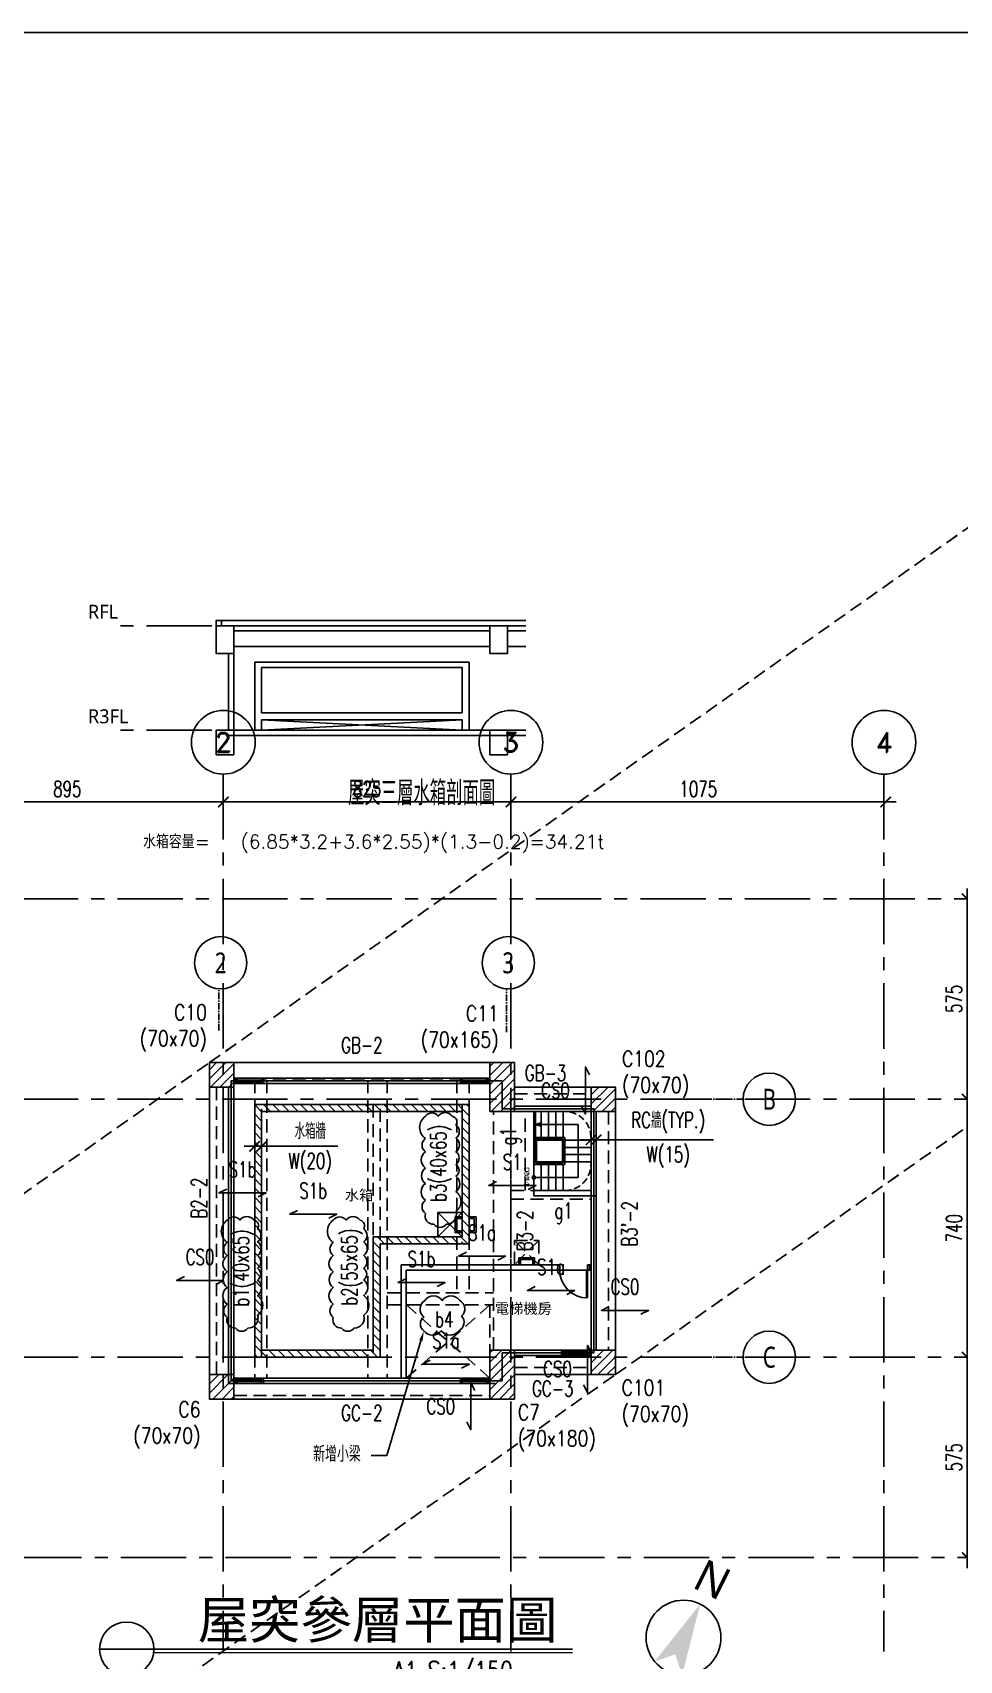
# Model space of a CAD drawing. Header units: millimetres. Extents: x -3377 to 119122, y -22007 to 15479.
# Drawn here: x 89316 to 91975, y 3090 to 7760 of the extents above; entities that cross this region are included whole.
import ezdxf
from ezdxf import colors
from ezdxf.entities.mleader import LeaderData, LeaderLine
from ezdxf.enums import TextEntityAlignment as Align
from ezdxf.math import Vec2, Vec3

# ---------------------------------------------------------------- set-up
doc = ezdxf.new("R2010")
doc.units = ezdxf.units.MM
doc.header["$LTSCALE"] = 150
doc.header["$MEASUREMENT"] = 0
for name, pattern in [('CENTER', [2, 1.25, -0.25, 0.25, -0.25]), ('HIDDEN', [0.375, 0.25, -0.125]), ('HIDDEN2', [0.1875, 0.125, -0.0625])]:
    doc.linetypes.add(name, pattern=pattern)
doc.layers.get('0').update_dxf_attribs({"plot": 0})
doc.layers.add('5', color=5, linetype='Continuous', lineweight=13)
doc.layers.add('TEXT-4', color=4, linetype='Continuous', lineweight=25)
for name, color, linetype, plot in [('AREA', 3, 'Continuous', False), ('LABEL', 1, 'Continuous', False), ('S-ARCH', 252, 'Continuous', False), ('S-CLOUD_2022-0304', 4, 'Continuous', False), ('S-CLOUD_20220217(結構依建築圖2022-0216修改)', 4, 'Continuous', False)]:
    doc.layers.add(name, color=color, linetype=linetype, plot=plot)
for name, color, linetype in [('ASSLN', 8, 'Continuous'), ('COL', 1, 'Continuous'), ('Col-Line', 8, 'CENTER'), ('DIM', 6, 'Continuous'), ('GRID', 5, 'CENTER'), ('GRID-N', 4, 'Continuous'), ('OPEN', 4, 'Continuous'), ('S-COL', 7, 'Continuous'), ('S-COLB', 4, 'HIDDEN'), ('S-CONCB-W', 140, 'HIDDEN'), ('S-CONCWALL', 30, 'Continuous'), ('S-DIM', 2, 'Continuous'), ('S-GRID', 1, 'CENTER'), ('S-GRID-DIM', 2, 'Continuous'), ('S-GRID-T', 3, 'Continuous'), ('S-HATCH-COL', 13, 'Continuous'), ('S-HATCH-CONCWALL', 161, 'Continuous'), ('S-RCBMB', 3, 'HIDDEN'), ('S-RCBMG', 2, 'HIDDEN'), ('S-SLAB', 5, 'Continuous'), ('S-SLABT', 2, 'Continuous'), ('S-STAIR', 1, 'Continuous'), ('S-TEXTB', 3, 'Continuous'), ('S-TEXTC', 3, 'Continuous'), ('S-TEXTG', 2, 'Continuous'), ('STAIR', 4, 'Continuous'), ('TEXT', 2, 'Continuous'), ('WALL', 2, 'Continuous'), ('指北針', 7, 'Continuous')]:
    doc.layers.add(name, color=color, linetype=linetype)
doc.styles.add('BM-C', font='SIMPLEX.shx', dxfattribs={"width": 0.7, "bigfont": 'CHINESET.shx'})
doc.styles.add('C1', font='', dxfattribs={"bigfont": 'japanese.shx'})
doc.styles.add('CD2', font='romand', dxfattribs={"height": 15})
doc.styles.add('CHINA', font='romans.shx', dxfattribs={"width": 0.8, "bigfont": 'china.shx'})
doc.styles.add('CS4', font='romans.shx', dxfattribs={"width": 0.7, "height": 45, "bigfont": 'lsp.shx'})
doc.styles.add('CT', font='')
doc.styles.add('ET', font='simplex.shx', dxfattribs={"width": 0.8})
doc.styles.add('HH', font='')
doc.styles.add('LSP', font='SIMPLEX.shx', dxfattribs={"width": 0.8, "bigfont": 'lsp.shx'})
doc.styles.get('C1').set_extended_font_data('微軟正黑體')
doc.styles.get('CT').set_extended_font_data('DFKai-SB')
doc.styles.get('HH').set_extended_font_data('Microsoft JhengHei')
doc.dimstyles.new('DIM150', dxfattribs={"dimscale": 15, "dimtxt": 3, "dimasz": 2, "dimexe": 2, "dimexo": 2, "dimgap": 1, "dimtad": 1, "dimdec": 1, "dimdsep": 46, "dimtxsty": 'CS4', "dimblk1": 'ARCHTICK', "dimblk2": 'ARCHTICK', "dimsah": 1, "dimcen": 2, "dimdle": 2, "dimadec": 0, "dimazin": 0, "dimtfac": 1, "dimtdec": 1, "dimtmove": 0, "dimatfit": 3, "dimldrblk": 'TAA', "dimfxl": 0, "dimtolj": 1, "dimarcsym": 0})

# ---------------------------------------------------------------- blocks, each defined once
blk = doc.blocks.new('COL(R2F-R3F)')
for points in [[(-10450.9, -5416), (-10380.9, -5416), (-10380.9, -5346), (-10450.9, -5346)], [(-9645.9, -5486), (-9575.9, -5486), (-9575.9, -5346), (-9645.9, -5346)], [(-9355.9, -5486), (-9285.9, -5486), (-9285.9, -5416), (-9355.9, -5416)], [(-9645.9, -6311), (-9575.9, -6311), (-9575.9, -6171), (-9645.9, -6171)], [(-9355.9, -6241), (-9285.9, -6241), (-9285.9, -6171), (-9355.9, -6171)], [(-10450.9, -6311), (-10380.9, -6311), (-10380.9, -6241), (-10450.9, -6241)]]:
    blk.add_lwpolyline(points, close=True)
blk = doc.blocks.new('_ARCHTICK')
at = {"color": 0, "linetype": 'ByBlock', "const_width": 0.15}
blk.add_lwpolyline([(-0.5, -0.5), (0.5, 0.5)], dxfattribs=at)
blk = doc.blocks.new('*D107')
at = {"layer": 'DEFPOINTS', "color": 0, "transparency": 16777216}
for p in [(90933.3, 4583.8), (90918.3, 4576.2), (90933.3, 4576.2)]:
    blk.add_point(p, dxfattribs=at)
at = {"layer": 'S-DIM', "color": 0, "lineweight": -2, "transparency": 16777216}
for p, q in [((90918.3, 4583.8), (90888.3, 4583.8)), ((90918.3, 4606.2), (90918.3, 4613.8)), ((90918.3, 4583.8), (90933.3, 4583.8)), ((90933.3, 4606.2), (90933.3, 4613.8)), ((90933.3, 4583.8), (91269.6, 4583.8))]:
    blk.add_line(p, q, dxfattribs=at)
at = {"layer": 'S-DIM', "color": 0, "lineweight": -2, "transparency": 16777216, "xscale": 30, "yscale": 30, "zscale": 30}
blk.add_blockref('_ARCHTICK', (90918.3, 4583.8), dxfattribs=at)
at = {"layer": 'S-DIM', "color": 0, "lineweight": -2, "transparency": 16777216, "xscale": 30, "yscale": 30, "zscale": 30, "rotation": 180}
blk.add_blockref('_ARCHTICK', (90933.3, 4583.8), dxfattribs=at)
at = {"layer": 'S-DIM', "color": 0, "transparency": 16777216, "char_height": 45, "attachment_point": 5, "style": 'CS4'}
for s, insert in [('\\A1;RC牆(TYP.)', (91139.7, 4633)), ('\\A1;W(15)', (91139.7, 4534.5))]:
    blk.add_mtext(s, dxfattribs=dict(at, insert=insert))
blk = doc.blocks.new('TAA')
at = {"linetype": 'Continuous'}
blk.add_line((0, 0), (-1.66, 0), dxfattribs=at)
blk.add_solid([(-1.5, -0.25), (-1.5, 0.25), (0, 0)], dxfattribs=at)
blk = doc.blocks.new('SG1')
at = {"layer": 'S-GRID-T'}
blk.add_circle((0, 6.09375), 6.09375, dxfattribs=at)
at = {"layer": 'S-GRID-T', "style": 'CD2'}
blk.add_attdef('GRID-BUB', text='', height=3.75, dxfattribs=at).set_placement((0, 6.09375), align=Align.MIDDLE_CENTER)
blk = doc.blocks.new('SG2')
at = {"layer": 'S-GRID-T'}
blk.add_circle((-6.09375, 0), 6.09375, dxfattribs=at)
at = {"layer": 'S-GRID-T', "style": 'CD2'}
blk.add_attdef('GRID-BUB', text='', height=3.75, dxfattribs=at).set_placement((-6.09375, 0), align=Align.MIDDLE_CENTER)
blk = doc.blocks.new('*D132')
at = {"layer": 'DEFPOINTS', "color": 0, "transparency": 16777216}
for p in [(-6194.9, -2207.3), (-7019.9, -2283), (-6194.9, -2283)]:
    blk.add_point(p, dxfattribs=at)
at = {"layer": 'S-GRID-DIM', "color": 0, "lineweight": -2, "transparency": 16777216}
for p, q in [((-7019.9, -2253), (-7019.9, -2177.3)), ((-6194.9, -2253), (-6194.9, -2177.3)), ((-7049.9, -2207.3), (-6164.9, -2207.3))]:
    blk.add_line(p, q, dxfattribs=at)
at = {"layer": 'S-GRID-DIM', "color": 0, "lineweight": -2, "transparency": 16777216, "xscale": 30, "yscale": 30, "zscale": 30, "rotation": 180}
blk.add_blockref('_ARCHTICK', (-7019.9, -2207.3), dxfattribs=at)
at = {"layer": 'S-GRID-DIM', "color": 0, "lineweight": -2, "transparency": 16777216, "xscale": 30, "yscale": 30, "zscale": 30}
blk.add_blockref('_ARCHTICK', (-6194.9, -2207.3), dxfattribs=at)
at = {"layer": 'S-GRID-DIM', "color": 0, "transparency": 16777216, "insert": (-6607.4, -2169.8), "char_height": 45, "attachment_point": 5, "style": 'CS4'}
blk.add_mtext('\\A1;825', dxfattribs=at)
blk = doc.blocks.new('*D133')
at = {"layer": 'DEFPOINTS', "color": 0, "transparency": 16777216}
for p in [(-4886, -3060), (-4810.3, -3060), (-4810.3, -3800)]:
    blk.add_point(p, dxfattribs=at)
at = {"layer": 'S-GRID-DIM', "color": 0, "lineweight": -2, "transparency": 16777216}
for p, q in [((-4886, -3830), (-4886, -3030)), ((-4840.3, -3060), (-4916, -3060)), ((-4840.3, -3800), (-4916, -3800))]:
    blk.add_line(p, q, dxfattribs=at)
at = {"layer": 'S-GRID-DIM', "color": 0, "lineweight": -2, "transparency": 16777216, "xscale": 30, "yscale": 30, "zscale": 30}
for p, rotation in [((-4886, -3060), 90), ((-4886, -3800), 270)]:
    blk.add_blockref('_ARCHTICK', p, dxfattribs=dict(at, rotation=rotation))
at = {"layer": 'S-GRID-DIM', "color": 0, "transparency": 16777216, "insert": (-4923.5, -3430), "char_height": 45, "attachment_point": 5, "rotation": 90, "style": 'CS4'}
blk.add_mtext('\\A1;740', dxfattribs=at)
blk = doc.blocks.new('*D134')
at = {"layer": 'DEFPOINTS', "color": 0, "transparency": 16777216}
for p in [(-7914.9, -2207.3), (-7914.9, -2207.3), (-7019.9, -2207.3)]:
    blk.add_point(p, dxfattribs=at)
at = {"layer": 'S-SLABT', "color": 0, "lineweight": -2, "transparency": 16777216}
blk.add_line((-6989.9, -2207.3), (-7944.9, -2207.3), dxfattribs=at)
at = {"layer": 'S-SLABT', "color": 0, "lineweight": -2, "transparency": 16777216, "xscale": 30, "yscale": 30, "zscale": 30, "rotation": 180}
blk.add_blockref('_ARCHTICK', (-7914.9, -2207.3), dxfattribs=at)
at = {"layer": 'S-SLABT', "color": 0, "lineweight": -2, "transparency": 16777216, "xscale": 30, "yscale": 30, "zscale": 30}
blk.add_blockref('_ARCHTICK', (-7019.9, -2207.3), dxfattribs=at)
at = {"layer": 'S-SLABT', "color": 0, "transparency": 16777216, "insert": (-7467.4, -2169.8), "char_height": 45, "attachment_point": 5, "style": 'CS4'}
blk.add_mtext('\\A1;895', dxfattribs=at)
blk = doc.blocks.new('*D135')
at = {"layer": 'DEFPOINTS', "color": 0, "transparency": 16777216}
for p in [(-6194.9, -2207.3), (-5119.9, -2207.3), (-5119.9, -2207.3)]:
    blk.add_point(p, dxfattribs=at)
at = {"layer": 'S-SLABT', "color": 0, "lineweight": -2, "transparency": 16777216}
blk.add_line((-6224.9, -2207.3), (-5089.9, -2207.3), dxfattribs=at)
at = {"layer": 'S-SLABT', "color": 0, "lineweight": -2, "transparency": 16777216, "xscale": 30, "yscale": 30, "zscale": 30, "rotation": 180}
blk.add_blockref('_ARCHTICK', (-6194.9, -2207.3), dxfattribs=at)
at = {"layer": 'S-SLABT', "color": 0, "lineweight": -2, "transparency": 16777216, "xscale": 30, "yscale": 30, "zscale": 30}
blk.add_blockref('_ARCHTICK', (-5119.9, -2207.3), dxfattribs=at)
at = {"layer": 'S-SLABT', "color": 0, "transparency": 16777216, "insert": (-5657.4, -2169.8), "char_height": 45, "attachment_point": 5, "style": 'CS4'}
blk.add_mtext('\\A1;1075', dxfattribs=at)
blk = doc.blocks.new('*D136')
at = {"layer": 'DEFPOINTS', "color": 0, "transparency": 16777216}
for p in [(-4886, -3800), (-4886, -4375), (-4886, -4375)]:
    blk.add_point(p, dxfattribs=at)
at = {"layer": 'S-SLABT', "color": 0, "lineweight": -2, "transparency": 16777216}
blk.add_line((-4886, -3770), (-4886, -4405), dxfattribs=at)
at = {"layer": 'S-SLABT', "color": 0, "lineweight": -2, "transparency": 16777216, "xscale": 30, "yscale": 30, "zscale": 30}
for p, rotation in [((-4886, -3800), 90), ((-4886, -4375), 270)]:
    blk.add_blockref('_ARCHTICK', p, dxfattribs=dict(at, rotation=rotation))
at = {"layer": 'S-SLABT', "color": 0, "transparency": 16777216, "insert": (-4923.5, -4087.5), "char_height": 45, "attachment_point": 5, "rotation": 90, "style": 'CS4'}
blk.add_mtext('\\A1;575', dxfattribs=at)
blk = doc.blocks.new('*D137')
at = {"layer": 'DEFPOINTS', "color": 0, "transparency": 16777216}
for p in [(-4886, -2485), (-4886, -2485), (-4886, -3060)]:
    blk.add_point(p, dxfattribs=at)
at = {"layer": 'S-SLABT', "color": 0, "lineweight": -2, "transparency": 16777216}
blk.add_line((-4886, -3090), (-4886, -2455), dxfattribs=at)
at = {"layer": 'S-SLABT', "color": 0, "lineweight": -2, "transparency": 16777216, "xscale": 30, "yscale": 30, "zscale": 30}
for p, rotation in [((-4886, -2485), 90), ((-4886, -3060), 270)]:
    blk.add_blockref('_ARCHTICK', p, dxfattribs=dict(at, rotation=rotation))
at = {"layer": 'S-SLABT', "color": 0, "transparency": 16777216, "insert": (-4923.5, -2772.5), "char_height": 45, "attachment_point": 5, "rotation": 90, "style": 'CS4'}
blk.add_mtext('\\A1;575', dxfattribs=at)
blk = doc.blocks.new('水箱牆B(R3F)')
for points in [[(-6929.9, -3800), (-6909.9, -3800), (-6909.9, -3075), (-6929.9, -3075)], [(-6589.9, -3800), (-6569.9, -3800), (-6569.9, -3075), (-6589.9, -3075)], [(-6334.9, -3475), (-6314.9, -3475), (-6314.9, -3075), (-6334.9, -3075)]]:
    blk.add_lwpolyline(points, close=True)
blk = doc.blocks.new('水箱牆(R3F)')
for points in [[(-6929.9, -3075), (-6314.9, -3075), (-6314.9, -3475), (-6569.9, -3475), (-6569.9, -3800), (-6929.9, -3800)], [(-6909.9, -3095), (-6334.9, -3095), (-6334.9, -3455), (-6589.9, -3455), (-6589.9, -3780), (-6909.9, -3780)]]:
    blk.add_lwpolyline(points, close=True)
blk = doc.blocks.new('*D112')
at = {"layer": 'DEFPOINTS', "color": 0, "transparency": 16777216}
for p in [(89953.3, 4565.1), (89973.3, 4565.1), (89973.3, 4565.1)]:
    blk.add_point(p, dxfattribs=at)
at = {"layer": 'S-DIM', "color": 0, "lineweight": -2, "transparency": 16777216}
for p, q in [((89953.3, 4565.1), (89923.3, 4565.1)), ((89953.3, 4565.1), (89973.3, 4565.1)), ((89973.3, 4565.1), (90192.3, 4565.1))]:
    blk.add_line(p, q, dxfattribs=at)
at = {"layer": 'S-DIM', "color": 0, "lineweight": -2, "transparency": 16777216, "xscale": 30, "yscale": 30, "zscale": 30}
blk.add_blockref('_ARCHTICK', (89953.3, 4565.1), dxfattribs=at)
at = {"layer": 'S-DIM', "color": 0, "lineweight": -2, "transparency": 16777216, "xscale": 30, "yscale": 30, "zscale": 30, "rotation": 180}
blk.add_blockref('_ARCHTICK', (89973.3, 4565.1), dxfattribs=at)
at = {"layer": 'S-DIM', "color": 0, "transparency": 16777216, "char_height": 45, "attachment_point": 5, "style": 'CS4'}
for s, insert in [('\\A1;水箱牆', (90112.8, 4608.5)), ('\\A1;W(20)', (90112.8, 4515.8))]:
    blk.add_mtext(s, dxfattribs=dict(at, insert=insert))
blk = doc.blocks.new('WALL(R3F)')
blk.add_lwpolyline([(-6184.9, -3080), (-5964.9, -3080), (-5964.9, -3095), (-6184.9, -3095)], close=True)
blk.add_lwpolyline([(-5949.9, -3095), (-5964.9, -3095), (-5964.9, -3322), (-6128.9, -3322), (-6128.9, -3337), (-5949.9, -3337), (-5949.9, -3095)])
blk = doc.blocks.new('PStArw04')
blk.add_line((0, 0), (-15, 0))
blk.add_lwpolyline([(-15, 5), (0, 0), (-15, -5)])
blk = doc.blocks.new('_PStStr')
blk.add_circle((0, 0), 0.05)
blk = doc.blocks.new('STAIR(R3F)')
for p, q in [((-6128.9, -3247), (-6128.9, -3095)), ((-6128.9, -3095), (-5964.9, -3095)), ((-6128.9, -3095), (-6128.9, -3170)), ((-6123.9, -3242), (-6123.9, -3095)), ((-6107.9, -3095), (-6107.9, -3170)), ((-6086.9, -3095), (-6086.9, -3170)), ((-6065.9, -3095), (-6065.9, -3170)), ((-6044.9, -3095), (-6044.9, -3170)), ((-5964.9, -3095), (-5964.9, -3322)), ((-6123.9, -3170), (-6039.9, -3170)), ((-6123.9, -3175), (-6044.9, -3175)), ((-6044.9, -3175), (-6044.9, -3242)), ((-6039.9, -3170), (-6039.9, -3247)), ((-6039.9, -3177), (-5964.9, -3177)), ((-6039.9, -3198), (-5964.9, -3198)), ((-6039.9, -3219), (-5964.9, -3219)), ((-6039.9, -3247), (-6128.9, -3247)), ((-6128.9, -3322), (-6128.9, -3247)), ((-6044.9, -3242), (-6123.9, -3242)), ((-6107.9, -3322), (-6107.9, -3247)), ((-6086.9, -3322), (-6086.9, -3247)), ((-6065.9, -3322), (-6065.9, -3247)), ((-6044.9, -3322), (-6044.9, -3247)), ((-6039.9, -3240), (-5964.9, -3240))]:
    blk.add_line(p, q)
for points in [[(-6128.9, -3284.5), (-6002.4, -3284.5), (-6002.4, -3132.5), (-6123.9, -3132.5)], [(-5964.9, -3322), (-6128.9, -3322), (-6128.9, -3322)]]:
    blk.add_lwpolyline(points)
blk.add_lwpolyline([(-6046.9, -3177), (-6046.9, -3240), (-6121.9, -3240), (-6121.9, -3177)], close=True)
at = {"linetype": 'HIDDEN2'}
for centre, start, end in [((-6040.5, -3170), 0, 90), ((-6040.5, -3247), 270, 0)]:
    blk.add_arc(centre, 75, start, end, dxfattribs=at)
at = {"extrusion": (0, 0, -1), "zscale": -1}
blk.add_blockref('PStArw04', (6123.9, -3132.5), dxfattribs=at)
at = {"extrusion": (0, 0, -1), "xscale": -100, "yscale": 99.99999999999996, "zscale": -1, "rotation": 270}
blk.add_blockref('_PStStr', (6128.9, -3284.5), dxfattribs=at)
at = {"style": 'C1'}
blk.add_text('DN', height=15, rotation=270, dxfattribs=at).set_placement((-6156.8, -3281), align=Align.CENTER)
blk = doc.blocks.new('A$C19EB2903')
at = {"color": 252}
for p, q in [((-840, 1268.4), (32.4, 1268.4)), ((-805, 1193.4), (-70, 1193.4)), ((-20, 1193.4), (32.4, 1193.4)), ((-725, 953.4), (-150, 983.4)), ((-725, 983.4), (-150, 953.4)), ((-70, 0), (-805, 0)), ((-875, -70), (-875, -895)), ((0, -70), (220, -70)), ((290, -825), (290, -140)), ((220, -895), (0, -895)), ((-805, -965), (-70, -965))]:
    blk.add_line(p, q, dxfattribs=at)
at = {"color": 252, "linetype": 'HIDDEN'}
for p, q in [((-310, -905), (-310, -695)), ((-310, -905), (-70, -695)), ((-70, -905), (-310, -695))]:
    blk.add_line(p, q, dxfattribs=at)
blk.add_lwpolyline([(-310, -695), (-70, -695), (-70, -905), (-310, -905)], close=True, dxfattribs=at)
at = {"color": 252, "linetype": 'HIDDEN2'}
for centre, start, end in [((144.4, -215), 0, 90), ((144.4, -292), 270, 0)]:
    blk.add_arc(centre, 75, start, end, dxfattribs=at)
at = {"layer": '5', "color": 252, "linetype": 'Continuous'}
blk.add_lwpolyline([(-1034.3, -1691.7), (166.4, -1691.7)], dxfattribs=at)
at = {"layer": 'AREA', "color": 252}
for points in [[(227.5, -372), (227.5, -132.5), (-35, -132.5), (-35, -52.5), (-812.5, -52.5), (-812.5, -912.5), (-35, -912.5), (-35, -832.5), (227.5, -832.5), (227.5, -611), (227.5, -611), (227.5, -372)], [(-310, -595), (220, -595), (220, -825), (-70, -825), (-70, -905), (-310, -905)]]:
    blk.add_lwpolyline(points, close=True, dxfattribs=at)
at = {"layer": 'ASSLN', "color": 252, "linetype": 'CENTER'}
for p, q in [((32.4, 1253.4), (-1135.8, 1253.4)), ((32.4, 953.4), (-1135.8, 953.4))]:
    blk.add_line(p, q, dxfattribs=at)
at = {"layer": 'COL', "color": 252}
for points in [[(-855, 1253.4), (-805, 1253.4), (-805, 1173.4), (-855, 1173.4)], [(-70, 1253.4), (-20, 1253.4), (-20, 1173.4), (-70, 1173.4)], [(-855, 953.4), (-805, 953.4), (-805, 883.4), (-855, 883.4)], [(-70, 953.4), (-20, 953.4), (-20, 883.4), (-70, 883.4)], [(-875, -70), (-805, -70), (-805, 0), (-875, 0)], [(-70, -140), (0, -140), (0, 0), (-70, 0)], [(220, -140), (290, -140), (290, -70), (220, -70)], [(220, -140), (290, -140), (290, -70), (220, -70)], [(-70, -965), (0, -965), (0, -825), (-70, -825)], [(220, -895), (290, -895), (290, -825), (220, -825)], [(-875, -965), (-805, -965), (-805, -895), (-875, -895)]]:
    blk.add_lwpolyline(points, close=True, dxfattribs=at)
at = {"layer": 'Col-Line', "color": 252, "linetype": 'ByBlock'}
for centre in [(-842.5, 286.4), (-17.5, 286.4), (731.1, -105), (731.1, -845)]:
    blk.add_circle(centre, 75, dxfattribs=at)
at = {"layer": 'GRID', "color": 252, "ltscale": 0.1}
for p, q in [((-847.5, 92.1), (-847.5, 211.4)), ((-22.5, 87.1), (-22.5, 211.4)), ((656.1, -105), (512.2, -105)), ((656.1, -845), (512.2, -845))]:
    blk.add_line(p, q, dxfattribs=at)
at = {"layer": 'GRID-N', "color": 252}
for p, q in [((56, -140), (56, -215)), ((77, -140), (77, -215)), ((98, -140), (98, -215)), ((119, -140), (119, -215)), ((140, -140), (140, -215))]:
    blk.add_line(p, q, dxfattribs=at)
at = {"layer": 'LABEL', "color": 252}
blk.add_lwpolyline([(-1189.7, -1682.5), (166.4, -1682.5)], dxfattribs=at)
at = {"layer": 'LABEL', "color": 252, "linetype": 'Continuous'}
blk.add_arc((-1111.9, -1682.5), 77.8, 180.0000014999924, 179.9999985000077, dxfattribs=at)
at = {"layer": 'OPEN', "color": 252, "linetype": 'Continuous'}
for p, q in [((-795, -45), (-800, -45)), ((-795, -60), (-795, -45)), ((-725, -45), (-795, -45)), ((-725, -60), (-725, -45)), ((-725, -45), (-720, -45)), ((-150, -45), (-155, -45)), ((-150, -60), (-150, -45)), ((-80, -45), (-150, -45)), ((-80, -60), (-80, -45)), ((-80, -45), (-75, -45)), ((-800, -60), (-795, -60)), ((-795, -50), (-725, -50)), ((-795, -55), (-725, -55)), ((-795, -60), (-725, -60)), ((-720, -60), (-725, -60)), ((-155, -60), (-150, -60)), ((-150, -50), (-80, -50)), ((-150, -55), (-80, -55)), ((-150, -60), (-80, -60)), ((-75, -60), (-80, -60)), ((130, -580), (125, -580)), ((125, -595), (130, -595)), ((130, -595), (130, -580)), ((207, -675), (207, -595)), ((207, -595), (210, -595)), ((210, -595), (210, -580)), ((210, -580), (215, -580)), ((215, -595), (210, -595)), ((210, -595), (210, -675)), ((210, -675), (207, -675)), ((140, -825), (135, -825)), ((135, -840), (140, -840)), ((140, -840), (140, -825)), ((210, -825), (140, -825)), ((140, -830), (210, -830)), ((140, -835), (210, -835)), ((140, -840), (210, -840)), ((210, -840), (210, -825)), ((210, -825), (215, -825)), ((215, -840), (210, -840)), ((-795, -905), (-800, -905)), ((-800, -920), (-795, -920)), ((-795, -920), (-795, -905)), ((-725, -905), (-795, -905)), ((-795, -910), (-725, -910)), ((-795, -915), (-725, -915)), ((-795, -920), (-725, -920)), ((-725, -920), (-725, -905)), ((-725, -905), (-720, -905)), ((-720, -920), (-725, -920)), ((-150, -905), (-155, -905)), ((-155, -920), (-150, -920)), ((-150, -920), (-150, -905)), ((-80, -905), (-150, -905)), ((-150, -910), (-80, -910)), ((-150, -915), (-80, -915)), ((-150, -920), (-80, -920)), ((-80, -920), (-80, -905)), ((-80, -905), (-75, -905)), ((-75, -920), (-80, -920))]:
    blk.add_line(p, q, dxfattribs=at)
at = {"layer": 'OPEN', "color": 252}
for p, q in [((-220, -430), (-150, -500)), ((-150, -430), (-220, -500))]:
    blk.add_line(p, q, dxfattribs=at)
at = {"layer": 'OPEN', "color": 252, "linetype": 'HIDDEN'}
for p, q in [((70, -510), (0, -580)), ((70, -580), (0, -510))]:
    blk.add_line(p, q, dxfattribs=at)
at = {"layer": 'OPEN', "color": 252}
blk.add_lwpolyline([(-150, -430), (-150, -500), (-220, -500), (-220, -430)], close=True, dxfattribs=at)
for points in [[(-150, -487.5), (-170, -487.5), (-170, -442.5), (-150, -442.5)], [(-150, -482.5), (-165, -482.5), (-165, -447.5), (-150, -447.5)], [(-130, -487.5), (-110, -487.5), (-110, -442.5), (-130, -442.5)], [(-130, -482.5), (-115, -482.5), (-115, -447.5), (-130, -447.5)], [(12.5, -580), (12.5, -560), (57.5, -560), (57.5, -580)], [(17.5, -580), (17.5, -565), (52.5, -565), (52.5, -580)]]:
    blk.add_lwpolyline(points, dxfattribs=at)
at = {"layer": 'OPEN', "color": 252, "linetype": 'HIDDEN'}
blk.add_lwpolyline([(70, -580), (0, -580), (0, -510), (70, -510)], close=True, dxfattribs=at)
at = {"layer": 'OPEN', "color": 252, "linetype": 'Continuous'}
blk.add_arc((210, -595), 80, 180, 270, dxfattribs=at)
at = {"layer": 'STAIR', "color": 252}
for p, q in [((56, -292), (56, -140)), ((61, -287), (61, -140)), ((61, -177.5), (76, -177.5)), ((61, -215), (145, -215)), ((61, -220), (140, -220)), ((140, -220), (140, -287)), ((145, -215), (145, -292)), ((145, -222), (220, -222)), ((145, -243), (220, -243)), ((145, -264), (220, -264)), ((56, -367), (56, -292)), ((145, -292), (56, -292)), ((140, -287), (61, -287)), ((77, -367), (77, -292)), ((98, -367), (98, -292)), ((119, -367), (119, -292)), ((140, -367), (140, -292)), ((145, -285), (220, -285))]:
    blk.add_line(p, q, dxfattribs=at)
for points in [[(56, -329.5), (182.5, -329.5), (182.5, -177.5), (61, -177.5)], [(76, -172.5), (61, -177.5), (76, -182.5)]]:
    blk.add_lwpolyline(points, dxfattribs=at)
blk.add_lwpolyline([(138, -222), (138, -285), (63, -285), (63, -222)], close=True, dxfattribs=at)
blk.add_ellipse((56, -329.5), major_axis=(-3.54, 3.54), ratio=1, start_param=-0.785398, end_param=5.497787, dxfattribs=at)
at = {"layer": 'WALL', "color": 252}
for p, q in [((-805, 1253.4), (32.4, 1253.4)), ((-805, 1238.4), (-70, 1238.4)), ((-20, 1238.4), (32.4, 1238.4)), ((-820, 953.4), (-820, 1173.4)), ((-805, 953.4), (-805, 1173.4)), ((-745, 953.4), (-745, 1148.4)), ((-745, 1148.4), (-130, 1148.4)), ((-725, 1133.4), (-150, 1133.4)), ((-725, 1003.4), (-725, 1133.4)), ((-150, 1003.4), (-150, 1133.4)), ((-130, 953.4), (-130, 1148.4)), ((-725, 1003.4), (-150, 1003.4)), ((-725, 983.4), (-150, 983.4)), ((-725, 953.4), (-725, 983.4)), ((-150, 953.4), (-150, 983.4)), ((-827.7, 953.4), (32.4, 953.4)), ((-827.7, 938.4), (32.4, 938.4)), ((-800, -45), (-805, -45)), ((-800, -45), (-800, -60)), ((-155, -45), (-720, -45)), ((-720, -45), (-720, -60)), ((-155, -45), (-155, -60)), ((-70, -45), (-75, -45)), ((-75, -45), (-75, -60)), ((-820, -672.5), (-820, -70)), ((-800, -60), (-805, -60)), ((-805, -895), (-805, -70)), ((-155, -60), (-720, -60)), ((-70, -60), (-75, -60)), ((0, -125), (220, -125)), ((0, -140), (220, -140)), ((220, -140), (220, -825)), ((235, -140), (235, -825)), ((56, -382), (56, -367)), ((56, -367), (56, -382)), ((56, -382), (220, -382)), ((-325, -905), (-325, -580)), ((-325, -580), (125, -580)), ((-310, -905), (-310, -595)), ((-310, -595), (125, -595)), ((125, -580), (125, -595)), ((215, -580), (215, -595)), ((215, -580), (220, -580)), ((215, -595), (220, -595)), ((-820, -665), (-820, -920)), ((135, -825), (0, -825)), ((135, -840), (0, -840)), ((135, -825), (135, -840)), ((220, -825), (215, -825)), ((215, -825), (215, -840)), ((220, -840), (215, -840)), ((-800, -920), (-820, -920)), ((-800, -905), (-805, -905)), ((-800, -905), (-800, -920)), ((-720, -905), (-720, -920)), ((-155, -905), (-720, -905)), ((-535, -920), (-720, -920)), ((-550, -920), (-550, -920)), ((-535, -920), (-550, -920)), ((-535, -920), (-535, -920)), ((-335, -920), (-535, -920)), ((-155, -920), (-335, -920)), ((-155, -905), (-155, -920)), ((-70, -905), (-75, -905)), ((-75, -905), (-75, -920)), ((-55, -920), (-75, -920))]:
    blk.add_line(p, q, dxfattribs=at)
for points in [[(-855, 1253.4), (-855, 1268.4), (-840, 1268.4), (-840, 1253.4)], [(-130, -120), (-130, -520), (-385, -520), (-385, -845), (-745, -845), (-745, -120), (-130, -120)], [(220, -367), (56, -367), (56, -367)]]:
    blk.add_lwpolyline(points, dxfattribs=at)
blk.add_lwpolyline([(-150, -140), (-150, -500), (-405, -500), (-405, -825), (-725, -825), (-725, -140)], close=True, dxfattribs=at)
at = {"layer": '指北針', "color": 252}
blk.add_circle((485.2, -1649.6), 107.4, dxfattribs=at)
for points in [[(461.4, -1697.7), (402.1, -1717.7), (533, -1553.3)], [(533, -1553.3), (481.3, -1757), (461.4, -1697.7)]]:
    blk.add_solid(points, dxfattribs=at)
at = {"layer": 'Col-Line', "color": 252, "style": 'C1', "width": 0.75}
for s, p in [('2', (-842.5, 286.4)), ('3', (-17.5, 286.4)), ('B', (731.1, -105)), ('C', (731.1, -845))]:
    blk.add_text(s, height=60, dxfattribs=at).set_placement(p, align=Align.MIDDLE)
at = {"layer": 'DIM', "color": 252, "style": 'C1'}
for s, p in [('RFL', (-1223.4, 1273.6)), ('R3FL', (-1223.4, 973.6))]:
    blk.add_text(s, height=40, dxfattribs=at).set_placement(p)
at = {"layer": 'TEXT', "color": 252}
for s, height, style, p in [('水箱容量=', 39, 'CHINA', (-1065.3, 614.5)), ('(6.85*3.2+3.6*2.55)*(1.3-0.2)=34.21t', 39, 'CHINA', (-785.2, 614.5)), ('水箱', 30, 'HH', (-486.3, -395.1))]:
    blk.add_text(s, height=height, dxfattribs=dict(at, style=style)).set_placement(p)
at = {"layer": 'TEXT', "color": 252, "style": 'C1'}
blk.add_text('DN14', height=15, rotation=270, dxfattribs=at).set_placement((28, -326), align=Align.CENTER)
at = {"layer": 'TEXT', "color": 252, "style": 'HH'}
blk.add_text('電梯機房', height=30, dxfattribs=at).set_placement((25.8, -720.4), align=Align.CENTER)
at = {"layer": 'TEXT', "color": 252, "linetype": 'Continuous', "style": 'CT', "width": 1}
blk.add_text('屋突參層平面圖', height=108, dxfattribs=at).set_placement((-908, -1652.2))
at = {"layer": 'TEXT', "color": 252, "style": 'ET', "width": 0.8}
blk.add_text('A1 S:1/150', height=54, dxfattribs=at).set_placement((-4.2, -1772.2), align=Align.RIGHT)
at = {"layer": 'TEXT-4', "color": 252, "style": 'BM-C', "width": 0.67}
blk.add_text('屋突三層水箱剖面圖', height=70, dxfattribs=at).set_placement((-477.1, 717.4), align=Align.BOTTOM_LEFT)
at = {"layer": '指北針', "color": 252, "style": 'C1'}
blk.add_text('N', height=92.8, rotation=333.6216, dxfattribs=at).set_placement((547.5, -1524.1), align=Align.CENTER)
blk = doc.blocks.new('2022-0217')
at = {"color": 252, "linetype": 'HIDDEN'}
for points in [[(74321.9, -5346), (77712.9, -2955), (81103.9, -564)], [(75486.9, -6241), (78877.9, -3850), (82268.9, -1459)]]:
    blk.add_lwpolyline(points, dxfattribs=at)
blk.add_blockref('A$C19EB2903', (78587.9, -2955))
blk = doc.blocks.new('LINE(3)')
at = {"layer": 'S-GRID'}
for points in [[(-7919.86, -2127.49), (-7919.86, -4644.65)], [(-7019.86, -2127.33), (-7019.86, -4644.49)], [(-6194.86, -2127.33), (-6194.86, -4644.49)], [(-5124.86, -2127.49), (-5124.86, -4644.65)], [(-8223.58, -2484.97), (-4698.62, -2484.97)], [(-8223.58, -3059.97), (-4698.62, -3059.97)], [(-8223.58, -3799.97), (-4698.62, -3799.97)], [(-8213.73, -4374.97), (-4688.77, -4374.97)]]:
    blk.add_lwpolyline(points, dxfattribs=at)
at = {"layer": 'S-GRID-T', "xscale": 15, "yscale": 15, "zscale": 15}
for name, p, values in [('SG1', (-7919.86, -2127.49), {'GRID-BUB': '1'}), ('SG1', (-7019.86, -2127.33), {'GRID-BUB': '2'}), ('SG1', (-6194.86, -2127.33), {'GRID-BUB': '3'}), ('SG1', (-5124.86, -2127.49), {'GRID-BUB': '4'}), ('SG2', (-4515.8, -2484.97), {'GRID-BUB': 'A'}), ('SG2', (-4515.8, -3059.97), {'GRID-BUB': 'B'}), ('SG2', (-4515.8, -3799.97), {'GRID-BUB': 'C'}), ('SG2', (-4505.95, -4374.97), {'GRID-BUB': 'D'})]:
    blk.add_blockref(name, p, dxfattribs=at).add_auto_attribs(values)
at = {"layer": 'S-GRID-DIM'}
dim = blk.add_linear_dim(base=(-6194.86, -2207.33), p1=(-7019.86, -2282.99), p2=(-6194.86, -2282.99), dimstyle='DIM150', dxfattribs=at)
dim.commit()
dim.dimension.update_dxf_attribs({"geometry": '*D132', "text_midpoint": (-6607.36, -2169.83)})
dim = blk.add_linear_dim(base=(-4886, -3059.97), p1=(-4810.33, -3799.97), p2=(-4810.33, -3059.97), angle=90, dimstyle='DIM150', dxfattribs=at)
dim.commit()
dim.dimension.update_dxf_attribs({"geometry": '*D133', "text_midpoint": (-4923.5, -3429.97)})
at = {"layer": 'S-SLABT'}
for base, p1, p2, picture, middle in [((-7914.86, -2207.33), (-7019.86, -2207.33), (-7914.86, -2207.33), '*D134', (-7467.36, -2169.83)), ((-5119.86, -2207.33), (-6194.86, -2207.33), (-5119.86, -2207.33), '*D135', (-5657.36, -2169.83))]:
    dim = blk.add_linear_dim(base=base, p1=p1, p2=p2, dimstyle='DIM150', dxfattribs=at)
    dim.commit()
    dim.dimension.update_dxf_attribs({"geometry": picture, "text_midpoint": middle})
for base, p1, p2, picture, middle in [((-4886, -2484.97), (-4886, -3059.97), (-4886, -2484.97), '*D137', (-4923.5, -2772.47)), ((-4886, -4374.97), (-4886, -3799.97), (-4886, -4374.97), '*D136', (-4923.5, -4087.47))]:
    dim = blk.add_linear_dim(base=base, p1=p1, p2=p2, angle=90, dimstyle='DIM150', dxfattribs=at)
    dim.commit()
    dim.dimension.update_dxf_attribs({"geometry": picture, "text_midpoint": middle})

msp = doc.modelspace()

# ---------------------------------------------------------------- hatches: boundary and pattern name
at = {"layer": 'S-HATCH-COL'}
h = msp.add_hatch(dxfattribs=at)
h.set_pattern_fill('ANSI31', color=256, scale=150, style=0)
h.paths.add_polyline_path([(90628.34, 4665.17), (90698.34, 4665.17), (90698.34, 4805.17), (90628.34, 4805.17)])
h.paths.add_polyline_path([(89823.34, 4735.17), (89893.34, 4735.17), (89893.34, 4805.17), (89823.34, 4805.17)])
h.paths.add_polyline_path([(90628.34, 3840.17), (90698.34, 3840.17), (90698.34, 3980.17), (90628.34, 3980.17)])
h.paths.add_polyline_path([(89823.34, 3840.17), (89893.34, 3840.17), (89893.34, 3910.17), (89823.34, 3910.17)])
h.paths.add_polyline_path([(90918.34, 4665.17), (90988.34, 4665.17), (90988.34, 4735.17), (90918.34, 4735.17)])
h.paths.add_polyline_path([(90918.34, 3910.17), (90988.34, 3910.17), (90988.34, 3980.17), (90918.34, 3980.17)])
at = {"layer": 'S-HATCH-CONCWALL'}
h = msp.add_hatch(dxfattribs=at)
h.set_pattern_fill('ANSI31', color=256, scale=150, angle=90, style=0)
h.paths.add_polyline_path([(89953.34, 4685.17), (90568.34, 4685.17), (90568.34, 4285.17), (90313.34, 4285.17), (90313.34, 3960.17), (89953.34, 3960.17)])
h.paths.add_polyline_path([(89973.34, 4665.17), (90548.34, 4665.17), (90548.34, 4305.17), (90293.34, 4305.17), (90293.34, 3980.17), (89973.34, 3980.17)], flags=16)

# ---------------------------------------------------------------- linework, layer by layer
msp.add_lwpolyline([(84772.8, 7760.14), (96883.2, 7760.14), (96883.2, 0), (84772.8, 0)], close=True)
at = {"color": 252, "linetype": 'HIDDEN'}
for points in [[(86432.33, 2414.16), (89823.34, 4805.17), (93214.34, 7196.17)], [(87597.33, 1519.16), (90988.34, 3910.17), (94379.34, 6301.17)]]:
    msp.add_lwpolyline(points, dxfattribs=at)
at = {"layer": 'S-CLOUD_2022-0304'}
msp.add_lwpolyline([(90438.72, 4036.19, 0.5205671), (90488.72, 4036.19, 0.5205671), (90538.72, 4036.19, 0.5205671), (90546.81, 4078.1, 0.5205671), (90541.41, 4122.7, 0.5205671), (90491.41, 4122.7, 0.5205671), (90441.41, 4122.7, 0.5205671), (90438.72, 4075.38, 0.5205671)], format="xyb", close=True, dxfattribs=at)
at = {"layer": 'S-CLOUD_20220217(結構依建築圖2022-0216修改)'}
for points in [[(90443.26, 4651.29, 0.5205671), (90443.26, 4587.08, 0.5205671), (90443.26, 4549.7, 0.5205671), (90443.26, 4502.79, 0.5205671), (90443.26, 4457.97, 0.5205671), (90443.26, 4410.37, 0.5205671), (90443.26, 4372.26, 0.5205671), (90467.39, 4341.53, 0.5205671), (90502.76, 4341.53, 0.5205671), (90530.62, 4378.53, 0.5205671), (90530.62, 4435.15, 0.5205671), (90530.62, 4479.11, 0.5205671), (90530.62, 4513.37, 0.5205671), (90530.62, 4549.53, 0.5205671), (90530.62, 4588.95, 0.5205671), (90530.62, 4626, 0.5205671), (90520.18, 4651.29, 0.5205671), (90479.95, 4651.29, 0.5205671)], [(89874.32, 4353.32, 0.5205671), (89874.32, 4289.1, 0.5205671), (89874.32, 4251.73, 0.5205671), (89874.32, 4204.81, 0.5205671), (89874.32, 4159.99, 0.5205671), (89874.32, 4112.39, 0.5205671), (89874.32, 4074.28, 0.5205671), (89898.45, 4043.55, 0.5205671), (89933.82, 4043.55, 0.5205671), (89961.68, 4080.55, 0.5205671), (89961.68, 4137.18, 0.5205671), (89961.68, 4181.13, 0.5205671), (89961.68, 4215.39, 0.5205671), (89961.68, 4251.55, 0.5205671), (89961.68, 4290.97, 0.5205671), (89961.68, 4328.03, 0.5205671), (89951.24, 4353.32, 0.5205671), (89911.01, 4353.32, 0.5205671)], [(90178.65, 4353.32, 0.5205671), (90178.65, 4289.1, 0.5205671), (90178.65, 4251.73, 0.5205671), (90178.65, 4204.81, 0.5205671), (90178.65, 4159.99, 0.5205671), (90178.65, 4112.39, 0.5205671), (90178.65, 4074.28, 0.5205671), (90202.78, 4043.55, 0.5205671), (90238.16, 4043.55, 0.5205671), (90266.02, 4080.55, 0.5205671), (90266.02, 4137.18, 0.5205671), (90266.02, 4181.13, 0.5205671), (90266.02, 4215.39, 0.5205671), (90266.02, 4251.55, 0.5205671), (90266.02, 4290.97, 0.5205671), (90266.02, 4328.03, 0.5205671), (90255.57, 4353.32, 0.5205671), (90215.35, 4353.32, 0.5205671)]]:
    msp.add_lwpolyline(points, format="xyb", close=True, dxfattribs=at)
at = {"layer": 'S-RCBMB'}
for p, q in [((89953.34, 4755.17), (89953.34, 3900.17)), ((89988.34, 4755.17), (89988.34, 3900.17)), ((90278.34, 4755.17), (90278.34, 3900.17)), ((90333.34, 4755.17), (90333.34, 3900.17)), ((90533.34, 4755.17), (90533.34, 4145.17)), ((90568.34, 4755.17), (90568.34, 4145.17)), ((90729.34, 4438.17), (90729.34, 4665.17)), ((90754.34, 4438.17), (90754.34, 4665.17)), ((90688.34, 4438.17), (90918.34, 4438.17)), ((90688.34, 4413.17), (90918.34, 4413.17)), ((90333.34, 4145.17), (90638.34, 4145.17)), ((90333.34, 4110.17), (90638.34, 4110.17))]:
    msp.add_line(p, q, dxfattribs=at)
at = {"layer": 'S-RCBMG'}
for p, q in [((89893.34, 4805.17), (90628.34, 4805.17)), ((89843.34, 3910.17), (89843.34, 4735.17)), ((89893.34, 4755.17), (90628.34, 4755.17)), ((89893.34, 3910.17), (89893.34, 4735.17)), ((90698.34, 4715.17), (90918.34, 4715.17)), ((90638.34, 3980.17), (90638.34, 4665.17)), ((90688.34, 3980.17), (90688.34, 4665.17)), ((90698.34, 4665.17), (90918.34, 4665.17)), ((90918.34, 4665.17), (90918.34, 3980.17)), ((90968.34, 4665.17), (90968.34, 3980.17)), ((90698.34, 3980.17), (90918.34, 3980.17)), ((90698.34, 3930.17), (90918.34, 3930.17)), ((89893.34, 3900.17), (90628.34, 3900.17)), ((89893.34, 3850.17), (90628.34, 3850.17))]:
    msp.add_line(p, q, dxfattribs=at)
at = {"layer": 'S-SLAB'}
msp.add_lwpolyline([(90698.34, 3840.17), (89823.34, 3840.17), (89823.34, 4805.17), (90698.34, 4805.17), (90698.34, 4735.17), (90988.34, 4735.17), (90988.34, 3910.17), (90698.34, 3910.17), (90698.34, 3840.17)], dxfattribs=at)
at = {"layer": 'S-SLABT', "color": 1}
for points in [[(90913.53, 4770.16), (90902.28, 4792.66), (90902.28, 4657.66), (90891.03, 4680.16)], [(89963.43, 4420.04), (89985.93, 4431.29), (89850.93, 4431.29), (89873.43, 4442.54)], [(90737.37, 4441.47), (90759.87, 4452.72), (90624.87, 4452.72), (90647.37, 4463.97)], [(90166.2, 4358.91), (90188.7, 4370.16), (90053.7, 4370.16), (90076.2, 4381.41)], [(90650.56, 4238.74), (90673.06, 4249.99), (90538.06, 4249.99), (90560.56, 4261.24)], [(89841.6, 4168.8), (89864.1, 4180.05), (89729.1, 4180.05), (89751.6, 4191.3)], [(90476.99, 4162.78), (90499.49, 4174.03), (90364.49, 4174.03), (90386.99, 4185.28)], [(90848.34, 4140.42), (90870.84, 4151.67), (90735.84, 4151.67), (90758.34, 4162.92)], [(91060.6, 4083.31), (91083.1, 4094.56), (90948.1, 4094.56), (90970.6, 4105.81)], [(90919.39, 3971.31), (90908.14, 3993.81), (90908.14, 3858.81), (90896.89, 3881.31)], [(90546.99, 3928.66), (90569.49, 3939.91), (90434.49, 3939.91), (90456.99, 3951.16)], [(90584.52, 3864.34), (90573.27, 3886.84), (90573.27, 3751.84), (90562.02, 3774.34)]]:
    msp.add_lwpolyline(points, dxfattribs=at)

# ---------------------------------------------------------------- block references
at = {"layer": 'S-ARCH'}
msp.add_blockref('2022-0217', (12110.4, 7760.14), dxfattribs=at)
at = {"layer": 'S-COL'}
msp.add_blockref('COL(R2F-R3F)', (100274.2, 10151.14), dxfattribs=at)
at = {"layer": 'S-COLB'}
msp.add_blockref('COL(R2F-R3F)', (100274.2, 10151.14), dxfattribs=at)
at = {"layer": 'S-CONCB-W'}
msp.add_blockref('水箱牆B(R3F)', (96883.2, 7760.14), dxfattribs=at)
at = {"layer": 'S-CONCWALL'}
for name in ['水箱牆(R3F)', 'WALL(R3F)']:
    msp.add_blockref(name, (96883.2, 7760.14), dxfattribs=at)
at = {"layer": 'S-GRID'}
msp.add_blockref('LINE(3)', (96883.2, 7760.14), dxfattribs=at)
at = {"layer": 'S-STAIR'}
msp.add_blockref('STAIR(R3F)', (96883.2, 7760.14), dxfattribs=at)

# ---------------------------------------------------------------- texts
at = {"layer": 'S-SLABT', "color": 2, "style": 'CS4', "width": 0.7}
for p in [(90857.28, 4702.66), (90863.14, 3903.81), (90528.27, 3796.84)]:
    msp.add_text('CS0', height=45, dxfattribs=at).set_placement(p, align=Align.RIGHT)
for s, p in [('S1', (90692.37, 4497.72)), ('S1b', (89918.43, 4476.29)), ('S1b', (90121.2, 4415.16)), ('S1a', (90605.56, 4294.99)), ('CS0', (89796.6, 4225.05)), ('S1b', (90431.99, 4219.03)), ('S1a', (90803.34, 4196.67)), ('CS0', (91015.6, 4139.56)), ('S1a', (90501.99, 3984.91))]:
    msp.add_text(s, height=45, dxfattribs=at).set_placement(p, align=Align.CENTER)
at = {"layer": 'S-TEXTB', "linetype": 'Continuous', "style": 'CS4', "width": 0.7}
for s, p in [('b3(40x65)', (90483.34, 4516.19)), ('g1', (90688.36, 4593.65)), ('b1(40x65)', (89917.26, 4215.9)), ('b2(55x65)', (90228.34, 4218.22))]:
    msp.add_text(s, height=45, rotation=90, dxfattribs=at).set_placement(p, align=Align.MIDDLE)
for s, p in [('g1', (90839.59, 4373.17)), ('b4', (90497.29, 4068.79))]:
    msp.add_text(s, height=45, dxfattribs=at).set_placement(p, align=Align.MIDDLE)
at = {"layer": 'S-TEXTC', "style": 'CS4', "width": 0.8}
for s, p in [('C10', (89816.35, 4927.02)), ('C11', (90653.32, 4923.69)), ('(70x70)', (89816.35, 4852.02)), ('(70x165)', (90653.32, 4848.69)), ('C6', (89797.88, 3787.93)), ('(70x70)', (89797.88, 3712.93))]:
    msp.add_text(s, height=45, dxfattribs=at).set_placement(p, align=Align.RIGHT)
for s, p in [('C102', (91007.09, 4793.71)), ('(70x70)', (91007.09, 4718.71)), ('C101', (91006.02, 3850.11)), ('C7', (90708.26, 3779.6)), ('(70x70)', (91006.02, 3775.11)), ('(70x180)', (90708.26, 3704.6))]:
    msp.add_text(s, height=45, dxfattribs=at).set_placement(p)
at = {"layer": 'S-TEXTG', "style": 'CS4', "width": 0.7}
for s, p in [('GB-2', (90260.84, 4855.17, 0)), ('GB-3', (90787.6, 4775.17, -0.54)), ('GC-3', (90808.34, 3870.17)), ('GC-2', (90260.84, 3800.17))]:
    msp.add_text(s, height=45, dxfattribs=at).set_placement(p, align=Align.MIDDLE)
msp.add_text('B2-2', height=45, rotation=90, dxfattribs=at).set_placement((89793.34, 4357.67), align=Align.MIDDLE_LEFT)
at = {"layer": 'S-TEXTG', "linetype": 'Continuous', "style": 'CS4', "width": 0.7}
msp.add_text("B3'-2", height=45, rotation=90, dxfattribs=at).set_placement((91028.34, 4342.67), align=Align.MIDDLE)
at = {"layer": 'S-TEXTG', "style": 'CS4', "width": 0.7}
msp.add_text('B3-2', height=45, rotation=90, dxfattribs=at).set_placement((90728.34, 4322.67), align=Align.MIDDLE)

# ---------------------------------------------------------------- dimensions: what is measured, and where the dimension line sits
at = {"layer": 'S-DIM'}
dim = msp.add_linear_dim(base=(90933.34, 4583.76), p1=(90918.34, 4576.17), p2=(90933.34, 4576.17), text='RC牆(TYP.)\\XW(<>)', dimstyle='DIM150', dxfattribs=at)
dim.commit()
dim.dimension.update_dxf_attribs({"geometry": '*D107', "text_midpoint": (91139.69, 4583.76), "dimtype": 160})
dim = msp.add_linear_dim(base=(89973.34, 4565.07), p1=(89953.34, 4565.07), p2=(89973.34, 4565.07), text='水箱牆\\XW(<>)', dimstyle='DIM150', dxfattribs=at)
dim.commit()
dim.dimension.update_dxf_attribs({"geometry": '*D112', "text_midpoint": (90112.84, 4565.07)})

# ---------------------------------------------------------------- leaders
at = {"layer": 'S-CLOUD_2022-0304'}
ml = msp.add_multileader_mtext('Standard', dxfattribs=at)
ml.set_content('新增小梁', color=256, style='LSP')
ml.set_leader_properties(color=256)
ml.build(insert=Vec2(0, 0))
ml.multileader.update_dxf_attribs({"text_left_attachment_type": 2, "text_right_attachment_type": 2, "dogleg_length": 3, "arrow_head_size": 30, "scale": 15})
ctx = ml.context
ctx.base_point, ctx.scale, ctx.char_height, ctx.arrow_head_size, ctx.landing_gap_size, ctx.plane_origin = Vec3(90054.88, 3677.85), 15, 45, 30, 30, Vec3(90438.72, 4036.19)
ctx.left_attachment, ctx.right_attachment, ctx.text_align_type = 2, 2, 2
notes = []
notes.append((ctx, [(0, (1, 1, 0), (90332.68, 3677.85), (-1, 0), 45, [(0, [(90438.72, 4036.19)], 0, [])])]))
ctx.mtext.insert, ctx.mtext.alignment, ctx.mtext.flow_direction = Vec3(90257.68, 3705.05), 3, 5
for ctx, leaders in notes:
    for number, flags, end, landing, length, lines in leaders:
        leader = LeaderData()
        leader.index, (leader.has_last_leader_line, leader.has_dogleg_vector, leader.attachment_direction) = number, flags
        leader.last_leader_point, leader.dogleg_vector, leader.dogleg_length = Vec3(end), Vec3(landing), length
        for number, points, colour, breaks in lines:
            line = LeaderLine()
            line.index, line.vertices, line.color, line.breaks = number, Vec3.list(points), colors.encode_raw_color(colour), breaks
            leader.lines.append(line)
        ctx.leaders.append(leader)

doc.saveas('drawing.dxf')
